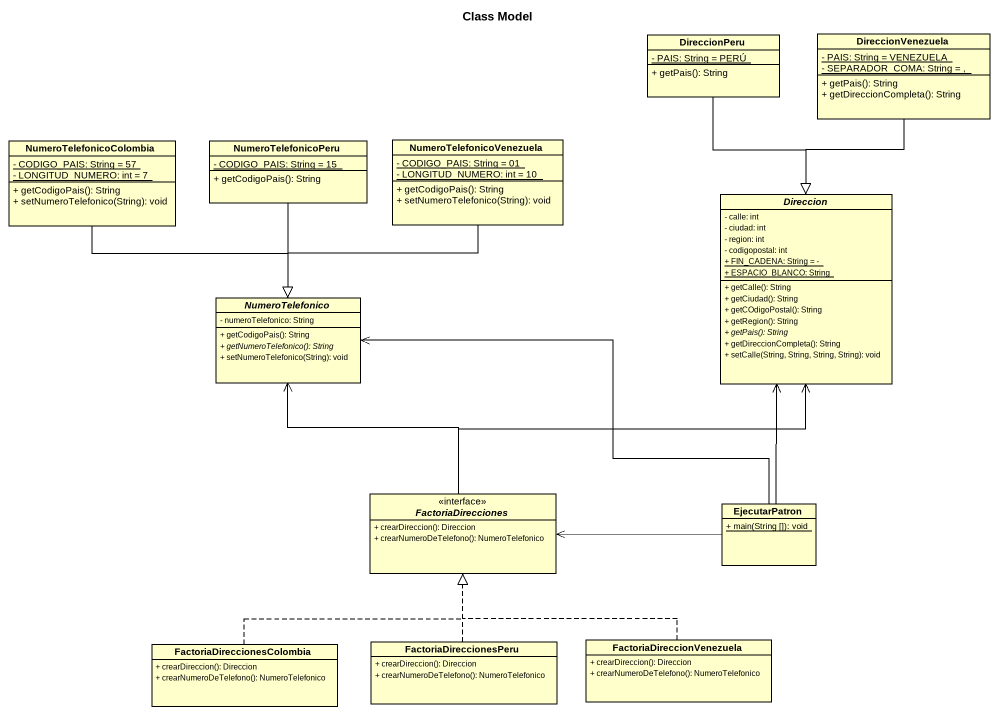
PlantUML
@startuml
title Class Model
hide circle
hide empty members
skinparam classAttributeIconSize 0
class DireccionPeru {
  {static} - PAIS: String = PERÚ
  + getPais(): String
}
class DireccionVenezuela {
  {static} - PAIS: String = VENEZUELA
  {static} - SEPARADOR_COMA: String = ,
  + getPais(): String
  + getDireccionCompleta(): String
}
class NumeroTelefonicoColombia {
  {static} - CODIGO_PAIS: String = 57
  {static} - LONGITUD_NUMERO: int = 7
  + getCodigoPais(): String
  + setNumeroTelefonico(String): void
}
class NumeroTelefonicoPeru {
  {static} - CODIGO_PAIS: String = 15
  + getCodigoPais(): String
}
class NumeroTelefonicoVenezuela {
  {static} - CODIGO_PAIS: String = 01
  {static} - LONGITUD_NUMERO: int = 10
  + getCodigoPais(): String
  + setNumeroTelefonico(String): void
}
abstract class Direccion {
  - calle: int
  - ciudad: int
  - region: int
  - codigopostal: int
  {static} + FIN_CADENA: String = -
  {static} + ESPACIO_BLANCO: String
  + getCalle(): String
  + getCiudad(): String
  + getCOdigoPostal(): String
  + getRegion(): String
  {abstract} + getPais(): String
  + getDireccionCompleta(): String
  + setCalle(String, String, String, String): void
}
abstract class NumeroTelefonico {
  - numeroTelefonico: String
  + getCodigoPais(): String
  {abstract} + getNumeroTelefonico(): String
  + setNumeroTelefonico(String): void
}
interface FactoriaDirecciones {
  + crearDireccion(): Direccion
  + crearNumeroDeTelefono(): NumeroTelefonico
}
class EjecutarPatron {
  {static} + main(String []): void
}
class FactoriaDireccionesColombia {
  + crearDireccion(): Direccion
  + crearNumeroDeTelefono(): NumeroTelefonico
}
class FactoriaDireccionesPeru {
  + crearDireccion(): Direccion
  + crearNumeroDeTelefono(): NumeroTelefonico
}
class FactoriaDireccionVenezuela {
  + crearDireccion(): Direccion
  + crearNumeroDeTelefono(): NumeroTelefonico
}
DireccionPeru --|> Direccion
DireccionVenezuela --|> Direccion
NumeroTelefonicoColombia --|> NumeroTelefonico
NumeroTelefonicoPeru --|> NumeroTelefonico
NumeroTelefonicoVenezuela --|> NumeroTelefonico
FactoriaDirecciones -up-> Direccion
FactoriaDirecciones -up-> NumeroTelefonico
EjecutarPatron -up-> Direccion
EjecutarPatron -left-> NumeroTelefonico
EjecutarPatron -left-> FactoriaDirecciones
FactoriaDireccionesColombia .up.|> FactoriaDirecciones
FactoriaDireccionesPeru .up.|> FactoriaDirecciones
FactoriaDireccionVenezuela .up.|> FactoriaDirecciones
@enduml
